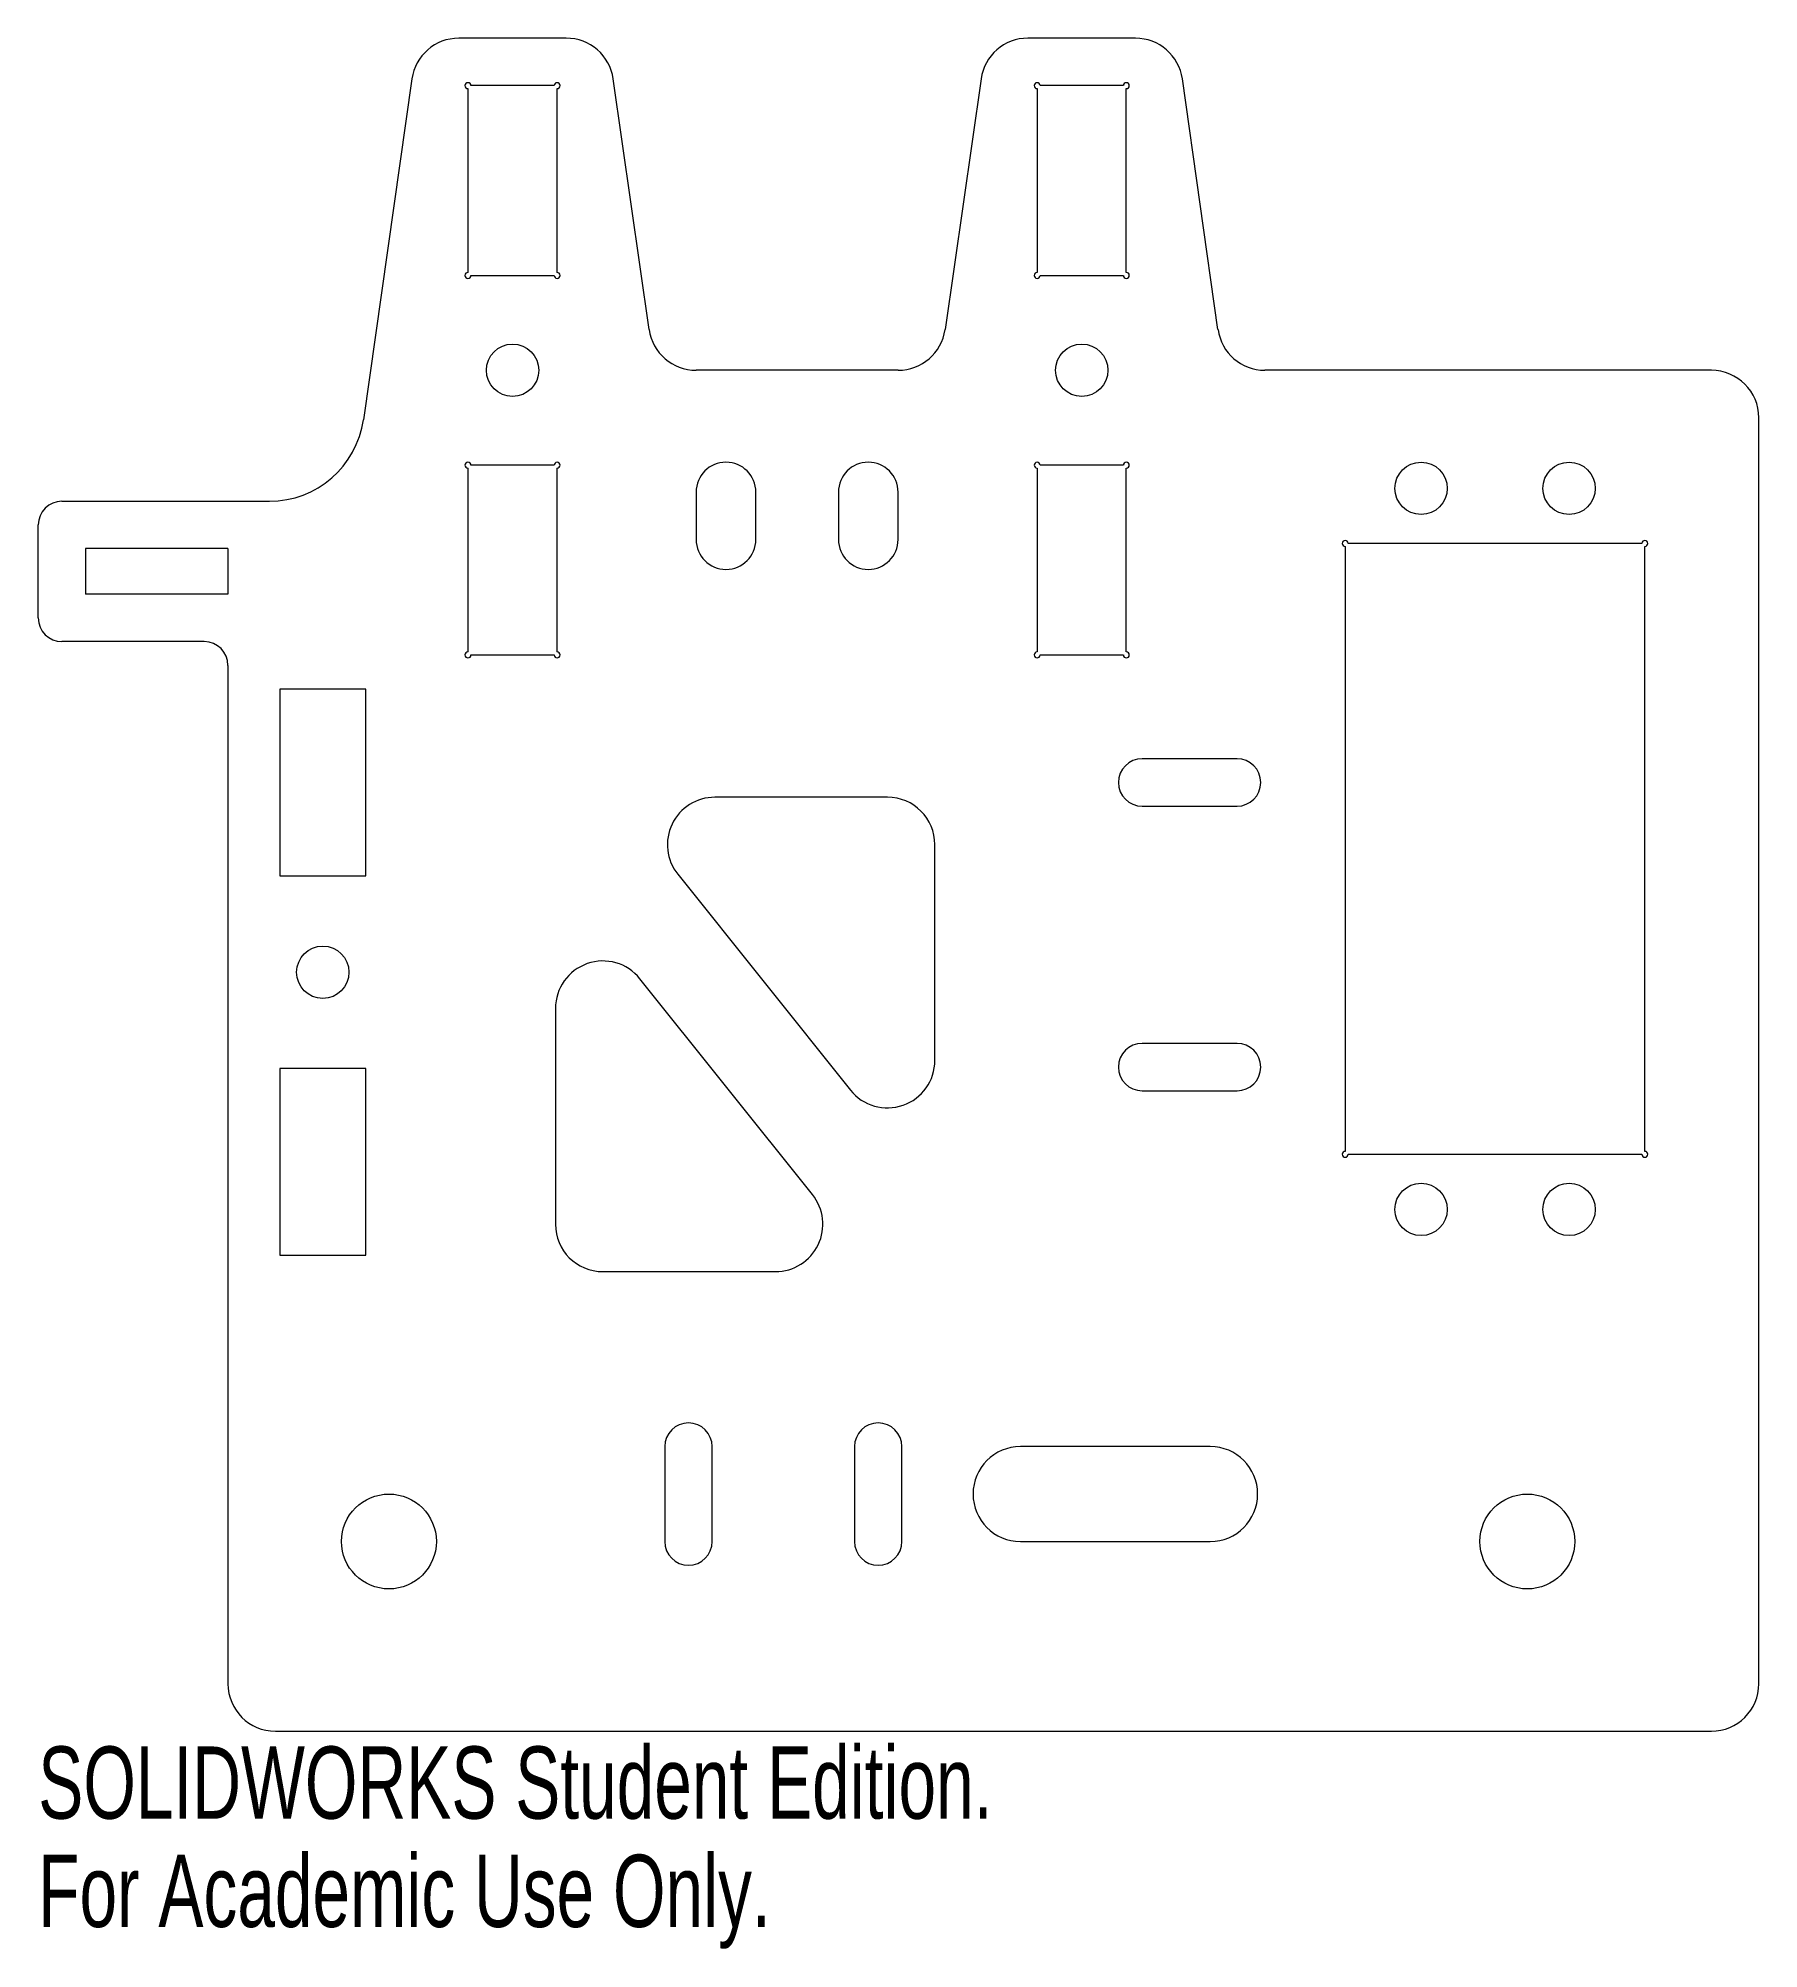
# Model space of a CAD drawing. Header units: inches. Extents: x -2.33 to 2.2, y -2.09 to 2.95.
import ezdxf

# ---------------------------------------------------------------- set-up
doc = ezdxf.new("R2010")
doc.units = ezdxf.units.IN
doc.header["$MEASUREMENT"] = 0
doc.styles.add('SLDTEXTSTYLE0', font='TXT', dxfattribs={"width": 0.7})

msp = doc.modelspace()

# ---------------------------------------------------------------- linework, layer by layer
at = {"color": 7, "linetype": 'Continuous', "lineweight": 15}
for p, q in [((-0.942, 2.9465), (-1.2252, 2.9465)), ((0.5579, 2.9465), (0.2747, 2.9465)), ((-1.3489, 2.8391), (-1.4766, 1.9413)), ((-0.974, 2.8215), (-1.1933, 2.8215)), ((-0.7235, 2.1787), (-0.8183, 2.8392)), ((0.151, 2.8392), (0.0562, 2.1787)), ((0.526, 2.8215), (0.3067, 2.8215)), ((0.7755, 2.1789), (0.6816, 2.8391)), ((-1.2011, 2.8137), (-1.2011, 2.3293)), ((-0.9661, 2.3293), (-0.9661, 2.8137)), ((0.2989, 2.8137), (0.2989, 2.3293)), ((0.5339, 2.3293), (0.5339, 2.8137)), ((-1.1933, 2.3215), (-0.974, 2.3215)), ((0.3067, 2.3215), (0.526, 2.3215)), ((-0.0675, 2.0715), (-0.5998, 2.0715)), ((2.0757, 2.0715), (0.8993, 2.0715)), ((2.2007, -1.3896), (2.2007, 1.9465)), ((-1.2011, 1.8137), (-1.2011, 1.3293)), ((-0.974, 1.8215), (-1.1933, 1.8215)), ((-0.9661, 1.3293), (-0.9661, 1.8137)), ((0.2989, 1.8137), (0.2989, 1.3293)), ((0.526, 1.8215), (0.3067, 1.8215)), ((0.5339, 1.3293), (0.5339, 1.8137)), ((-2.2711, 1.7265), (-1.7241, 1.7265)), ((-0.5999, 1.7506), (-0.5999, 1.6256)), ((-0.4424, 1.6256), (-0.4424, 1.7506)), ((-0.2249, 1.7506), (-0.2249, 1.6256)), ((-0.0674, 1.6256), (-0.0674, 1.7506)), ((-2.3336, 1.419), (-2.3336, 1.664)), ((1.8927, 1.6153), (1.1186, 1.6153)), ((-2.2086, 1.6015), (-2.2086, 1.4815)), ((-1.8336, 1.6015), (-2.2086, 1.6015)), ((-1.8336, 1.6015), (-1.8336, 1.4815)), ((1.1108, 1.6075), (1.1108, 0.0134)), ((1.9005, 0.0134), (1.9005, 1.6075)), ((-1.8336, 1.4815), (-2.2086, 1.4815)), ((-1.8961, 1.3565), (-2.2711, 1.3565)), ((-1.1933, 1.3215), (-0.974, 1.3215)), ((0.3067, 1.3215), (0.526, 1.3215)), ((-1.8336, 1.294), (-1.8336, -1.3896)), ((-1.6967, 1.2315), (-1.6967, 0.7394)), ((-1.4706, 1.2315), (-1.6967, 1.2315)), ((-1.4706, 0.7394), (-1.4706, 1.2315)), ((0.8257, 1.0479), (0.5757, 1.0479)), ((-0.0956, 0.9465), (-0.5505, 0.9465)), ((0.5757, 0.9229), (0.8257, 0.9229)), ((0.0294, 0.2529), (0.0294, 0.8215)), ((-1.6967, 0.7394), (-1.4706, 0.7394)), ((-0.6481, 0.7434), (-0.1932, 0.1749)), ((-0.2932, -0.1004), (-0.748, 0.4681)), ((-0.9706, 0.39), (-0.9706, -0.1785)), ((0.8257, 0.2979), (0.5757, 0.2979)), ((-1.6967, 0.2315), (-1.6967, -0.2606)), ((-1.4706, 0.2315), (-1.6967, 0.2315)), ((-1.4706, -0.2606), (-1.4706, 0.2315)), ((0.5757, 0.1729), (0.8257, 0.1729)), ((1.1186, 0.0056), (1.8927, 0.0056)), ((-1.6967, -0.2606), (-1.4706, -0.2606)), ((-0.8456, -0.3035), (-0.3908, -0.3035)), ((-0.6825, -0.7646), (-0.6825, -1.0146)), ((-0.5575, -1.0146), (-0.5575, -0.7646)), ((-0.1825, -0.7646), (-0.1825, -1.0146)), ((-0.0575, -1.0146), (-0.0575, -0.7646)), ((0.755, -0.7646), (0.255, -0.7646)), ((0.255, -1.0146), (0.755, -1.0146)), ((-1.7086, -1.5146), (2.0757, -1.5146))]:
    msp.add_line(p, q, dxfattribs=at)
for centre, radius in [((-1.0836, 2.0715), 0.069), ((0.4164, 2.0715), 0.069), ((1.3107, 1.7604), 0.069), ((1.7007, 1.7604), 0.069), ((-1.5836, 0.4854), 0.069), ((1.3107, -0.1396), 0.069), ((1.7007, -0.1396), 0.069), ((-1.4093, -1.0146), 0.125), ((1.5907, -1.0146), 0.125)]:
    msp.add_circle(centre, radius, dxfattribs=at)
for centre, radius, start, end in [((-1.2252, 2.8215), 0.125, 90, 171.9048), ((-0.942, 2.8215), 0.125, 8.165, 90), ((0.2747, 2.8215), 0.125, 90, 171.835), ((0.5579, 2.8215), 0.125, 8.0952, 90), ((-1.2011, 2.8215), 0.00781, 0, 270), ((-0.9661, 2.8215), 0.00781, 270, 180), ((0.2989, 2.8215), 0.00781, 0, 270), ((0.5339, 2.8215), 0.00781, 270, 180), ((-1.2011, 2.3215), 0.00781, 90, 0), ((-0.9661, 2.3215), 0.00781, 180, 90), ((0.2989, 2.3215), 0.00781, 90, 0), ((0.5339, 2.3215), 0.00781, 180, 90), ((-0.5998, 2.1965), 0.125, 188.165, 270), ((-0.0675, 2.1965), 0.125, 270, 351.835), ((0.8993, 2.1965), 0.125, 188.0952, 270), ((2.0757, 1.9465), 0.125, 0, 90), ((-1.7241, 1.9765), 0.25, 270, 351.9048), ((-1.2011, 1.8215), 0.00781, 0, 270), ((-0.9661, 1.8215), 0.00781, 270, 180), ((-0.5211, 1.7506), 0.0787, 0, 180), ((-0.1461, 1.7506), 0.0787, 0, 180), ((0.2989, 1.8215), 0.00781, 0, 270), ((0.5339, 1.8215), 0.00781, 270, 180), ((-2.2711, 1.664), 0.0625, 90, 180), ((-0.5211, 1.6256), 0.0787, 180, 0), ((-0.1461, 1.6256), 0.0787, 180, 0), ((1.1108, 1.6153), 0.00781, 360, 270), ((1.9005, 1.6153), 0.00781, 270, 180), ((-2.2711, 1.419), 0.0625, 180, 270), ((-1.8961, 1.294), 0.0625, 0, 90), ((-1.2011, 1.3215), 0.00781, 90, 0), ((-0.9661, 1.3215), 0.00781, 180, 90), ((0.2989, 1.3215), 0.00781, 90, 0), ((0.5339, 1.3215), 0.00781, 180, 90), ((0.5757, 0.9854), 0.0625, 90, 270), ((0.8257, 0.9854), 0.0625, 270, 90), ((-0.5505, 0.8215), 0.125, 90, 218.6598), ((-0.0956, 0.8215), 0.125, 0, 90), ((-0.8456, 0.39), 0.125, 38.6598, 180), ((-0.0956, 0.2529), 0.125, 218.6598, 0), ((0.5757, 0.2354), 0.0625, 90, 270), ((0.8257, 0.2354), 0.0625, 270, 90), ((1.1108, 0.0056), 0.00781, 90, 360), ((1.9005, 0.0056), 0.00781, 180, 90), ((-0.3908, -0.1785), 0.125, 270, 38.6598), ((-0.8456, -0.1785), 0.125, 180, 270), ((-0.62, -0.7646), 0.0625, 0, 180), ((-0.12, -0.7646), 0.0625, 0, 180), ((0.255, -0.8896), 0.125, 90, 270), ((0.755, -0.8896), 0.125, 270, 90), ((-0.62, -1.0146), 0.0625, 180, 0), ((-0.12, -1.0146), 0.0625, 180, 0), ((-1.7086, -1.3896), 0.125, 180, 270), ((2.0757, -1.3896), 0.125, 270, 0)]:
    msp.add_arc(centre, radius, start, end, dxfattribs=at)

# ---------------------------------------------------------------- texts
at = {"color": 7, "linetype": 'Continuous', "char_height": 0.1903, "attachment_point": 1, "style": 'SLDTEXTSTYLE0'}
for s, insert in [('SOLIDWORKS Student Edition.', (-2.3336, -1.5547)), ('For Academic Use Only.', (-2.3336, -1.8401))]:
    msp.add_mtext(s, dxfattribs=dict(at, insert=insert))

doc.saveas('drawing.dxf')
